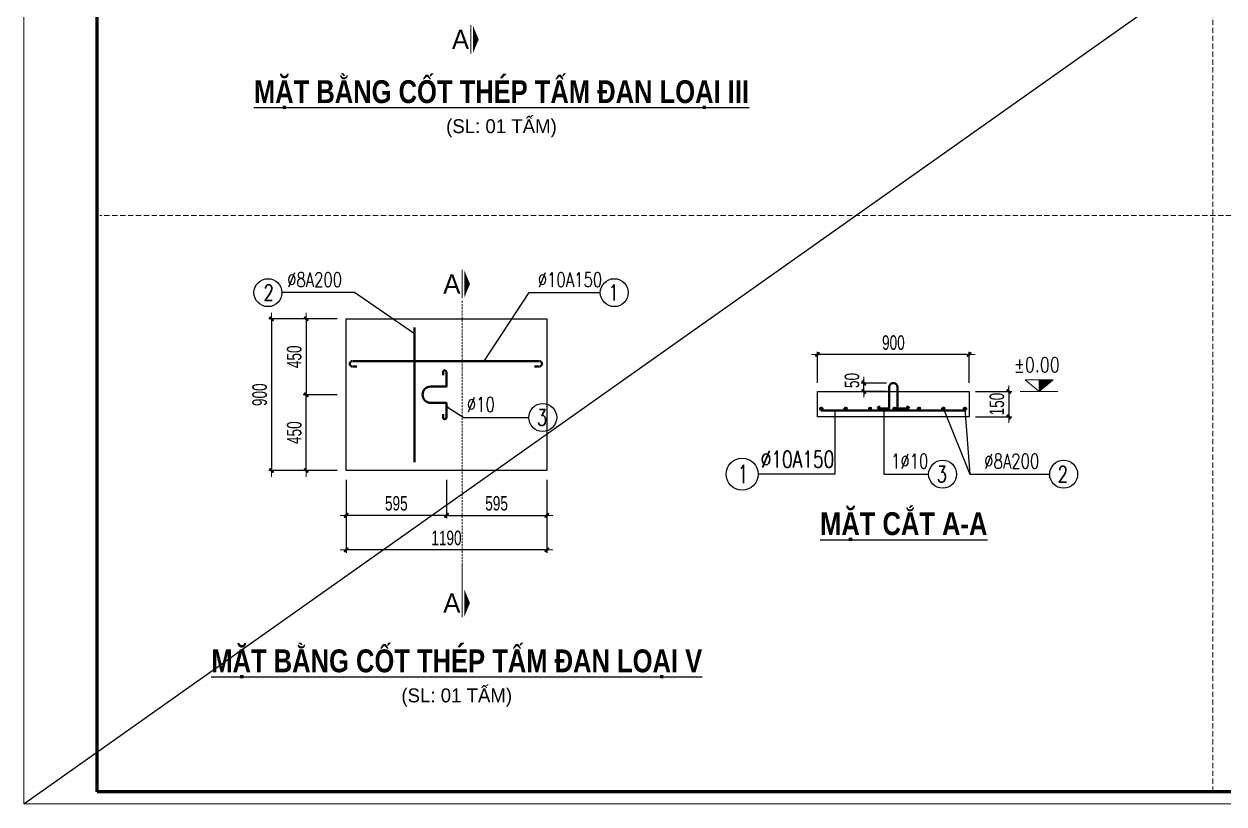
# Model space of a CAD drawing. Header units: millimetres. Extents: x -211129 to 461116, y -574633 to 115.
# Drawn here: x -15409 to 13074, y -574633 to -556129 of the extents above; entities that cross this region are included whole.
import ezdxf
from ezdxf.enums import TextEntityAlignment as Align

# ---------------------------------------------------------------- set-up
doc = ezdxf.new("R2010")
doc.units = ezdxf.units.MM
doc.header["$MEASUREMENT"] = 0
doc.header["$PDMODE"] = 32
doc.linetypes.add('HIDDEN', pattern=[0.375, 0.25, -0.125])
doc.layers.get('Defpoints').update_dxf_attribs({"color": 1})
for name, color, linetype, lineweight in [('Dim', 252, 'Continuous', 13), ('Khungten_LCDI', 7, 'Continuous', 5), ('LC Dim', 8, 'Continuous', 18), ('LC Khac', 4, 'Continuous', 9), ('LC MANH DUT', 35, 'HIDDEN', 5), ('LC Net dam2', 6, 'Continuous', 40), ('LC Net dam3', 1, 'Continuous', 60), ('LC Net thay', 63, 'Continuous', 25), ('LC Text1', 3, 'Continuous', 20), ('LC Text2', 7, 'Continuous', 25)]:
    doc.layers.add(name, color=color, linetype=linetype, lineweight=lineweight)
doc.layers.add('KCS_Plotter', color=11, linetype='Continuous', plot=False)
doc.styles.add('HOATBIF', font='hoatbif.shx', dxfattribs={"width": 0.7})
doc.styles.add('Khungten', font='VHAVAN.TTF', dxfattribs={"width": 0.9, "height": 5000})
doc.styles.add('LC 1', font='VHAVANB.TTF')
doc.styles.add('LC 3', font='vnsimli.shx', dxfattribs={"width": 0.75})
doc.styles.add('LC3', font='VHARIALB.TTF', dxfattribs={"width": 0.8})
doc.styles.add('T1', font='Vnsimli.shx', dxfattribs={"width": 0.8})
doc.styles.add('Title', font='VHBLACK.TTF', dxfattribs={"width": 0.8})
doc.dimstyles.new('1-170', dxfattribs={"dimscale": 138, "dimtxt": 2.5, "dimasz": 0.35, "dimexe": 0.5, "dimexo": 0, "dimgap": 0.8, "dimtad": 1, "dimdec": 0, "dimzin": 0, "dimdsep": 46, "dimtxsty": 'HOATBIF', "dimblk1": 'DOT', "dimblk2": 'DOT', "dimsah": 1, "dimcen": -1, "dimdle": 1, "dimclrd": 256, "dimclre": 256, "dimclrt": 4, "dimadec": 3, "dimazin": 2, "dimtfac": 0.333333, "dimtdec": 0, "dimtix": 1, "dimtmove": 2, "dimatfit": 3, "dimldrblk": 'DOT', "dimfxl": 1, "dimtvp": 0.833333, "dimtolj": 1, "dimtzin": 0, "dimarcsym": 0})

# ---------------------------------------------------------------- blocks, each defined once
blk = doc.blocks.new('DOT')
at = {"layer": 'LC Dim'}
blk.add_line((-3, 0), (3, 0), dxfattribs=at)
at = {"layer": 'LC Dim', "color": 4}
blk.add_line((-1, -1), (1, 1), dxfattribs=at)
blk.add_lwpolyline([(0.5, 1), (-1, -0.5), (-0.5, -1), (1, 0.5)], close=True, dxfattribs=at)
blk = doc.blocks.new('*D811')
at = {"layer": 'Defpoints', "color": 0, "transparency": 16777216}
for p in [(-7762, -566945), (-3002, -566945), (-7762, -568606)]:
    blk.add_point(p, dxfattribs=at)
at = {"layer": 'LC Dim', "lineweight": -2, "transparency": 16777216}
for p, q in [((-7762, -566945), (-7762, -568675)), ((-3002, -566945), (-3002, -568675)), ((-3051, -568606), (-7714, -568606))]:
    blk.add_line(p, q, dxfattribs=at)
at = {"layer": 'LC Dim', "lineweight": -2, "transparency": 16777216, "xscale": 48.3, "yscale": 48.3, "zscale": 48.3, "rotation": 180}
blk.add_blockref('DOT', (-7762, -568606), dxfattribs=at)
at = {"layer": 'LC Dim', "lineweight": -2, "transparency": 16777216, "xscale": 48.3, "yscale": 48.3, "zscale": 48.3}
blk.add_blockref('DOT', (-3002, -568606), dxfattribs=at)
at = {"layer": 'LC Dim', "color": 4, "transparency": 16777216, "insert": (-5382, -568323), "char_height": 345, "attachment_point": 5, "style": 'HOATBIF'}
blk.add_mtext('\\A1;1190', dxfattribs=at)
blk = doc.blocks.new('_Dot')
at = {"color": 0, "linetype": 'ByBlock', "lineweight": -2}
blk.add_line((-0.5, 0), (-1, 0), dxfattribs=at)
at = {"color": 0, "linetype": 'ByBlock', "const_width": 0.5}
blk.add_lwpolyline([(-0.25, 0, 1), (0.25, 0, 1)], format="xyb", close=True, dxfattribs=at)
blk = doc.blocks.new('*D812')
at = {"layer": 'Defpoints', "color": 0, "transparency": 16777216}
for p in [(-7974, -563124), (-8711, -564924), (-7974, -564924)]:
    blk.add_point(p, dxfattribs=at)
at = {"layer": 'LC Dim', "lineweight": -2, "transparency": 16777216}
for p, q in [((-7974, -563124), (-8780, -563124)), ((-8711, -563172), (-8711, -564875)), ((-7974, -564924), (-8780, -564924))]:
    blk.add_line(p, q, dxfattribs=at)
at = {"layer": 'LC Dim', "lineweight": -2, "transparency": 16777216, "xscale": 48.3, "yscale": 48.3, "zscale": 48.3}
for p, rotation in [((-8711, -563124), 90), ((-8711, -564924), 270)]:
    blk.add_blockref('DOT', p, dxfattribs=dict(at, rotation=rotation))
at = {"layer": 'LC Dim', "color": 4, "transparency": 16777216, "insert": (-8994, -564024), "char_height": 345, "attachment_point": 5, "rotation": 90, "style": 'HOATBIF'}
blk.add_mtext('\\A1;450', dxfattribs=at)
blk = doc.blocks.new('*D813')
at = {"layer": 'Defpoints', "color": 0, "transparency": 16777216}
for p in [(7173, -564846), (7173, -565446), (7967, -565446)]:
    blk.add_point(p, dxfattribs=at)
at = {"layer": 'LC Dim', "lineweight": -2, "transparency": 16777216}
for p, q in [((7967, -564798), (7967, -564749)), ((7173, -564846), (8036, -564846)), ((7967, -564846), (7967, -565446)), ((7173, -565446), (8036, -565446)), ((7967, -565494), (7967, -565543))]:
    blk.add_line(p, q, dxfattribs=at)
at = {"layer": 'LC Dim', "lineweight": -2, "transparency": 16777216, "xscale": 48.3, "yscale": 48.3, "zscale": 48.3}
for p, rotation in [((7967, -564846), 270), ((7967, -565446), 90)]:
    blk.add_blockref('DOT', p, dxfattribs=dict(at, rotation=rotation))
at = {"layer": 'LC Dim', "color": 4, "transparency": 16777216, "insert": (7684, -565146), "char_height": 345, "attachment_point": 5, "rotation": 90, "style": 'HOATBIF'}
blk.add_mtext('\\A1;150', dxfattribs=at)
blk = doc.blocks.new('Caodo1')
at = {"layer": 'LC Text1'}
blk.add_hatch(color=4, dxfattribs=at).paths.add_polyline_path([(0, 200), (0, 0), (243, 200)])
at = {"layer": 'LC Text1', "color": 4}
for p, q in [((324, 0), (-324, 0)), ((0, 0), (0, 200))]:
    blk.add_line(p, q, dxfattribs=at)
blk.add_lwpolyline([(-243, 200), (243, 200), (0, 0), (0, 0)], close=True, dxfattribs=at)
at = {"layer": 'LC Text1', "color": 4, "style": 'T1', "width": 0.8}
blk.add_attdef('%%P0,00', text='', height=250, dxfattribs=at).set_placement((-39, 460), align=Align.MIDDLE_CENTER)
blk = doc.blocks.new('*D814')
at = {"layer": 'Defpoints', "color": 0, "transparency": 16777216}
for p in [(3427, -563972), (3427, -564643), (7027, -564643)]:
    blk.add_point(p, dxfattribs=at)
at = {"layer": 'LC Dim', "lineweight": -2, "transparency": 16777216}
for p, q in [((3427, -564643), (3427, -563903)), ((6978, -563972), (3475, -563972)), ((7027, -564643), (7027, -563903))]:
    blk.add_line(p, q, dxfattribs=at)
at = {"layer": 'LC Dim', "lineweight": -2, "transparency": 16777216, "xscale": 48.3, "yscale": 48.3, "zscale": 48.3, "rotation": 180}
blk.add_blockref('DOT', (3427, -563972), dxfattribs=at)
at = {"layer": 'LC Dim', "lineweight": -2, "transparency": 16777216, "xscale": 48.3, "yscale": 48.3, "zscale": 48.3}
blk.add_blockref('DOT', (7027, -563972), dxfattribs=at)
at = {"layer": 'LC Dim', "color": 4, "transparency": 16777216, "insert": (5227, -563689), "char_height": 345, "attachment_point": 5, "style": 'HOATBIF'}
blk.add_mtext('\\A1;900', dxfattribs=at)
blk = doc.blocks.new('*D815')
at = {"layer": 'Defpoints', "color": 0, "transparency": 16777216}
for p in [(-7762, -566945), (-5382, -566945), (-7762, -567785)]:
    blk.add_point(p, dxfattribs=at)
at = {"layer": 'LC Dim', "lineweight": -2, "transparency": 16777216}
for p, q in [((-7762, -566945), (-7762, -567854)), ((-5382, -566945), (-5382, -567854)), ((-5431, -567785), (-7714, -567785))]:
    blk.add_line(p, q, dxfattribs=at)
at = {"layer": 'LC Dim', "lineweight": -2, "transparency": 16777216, "xscale": 48.3, "yscale": 48.3, "zscale": 48.3, "rotation": 180}
blk.add_blockref('DOT', (-7762, -567785), dxfattribs=at)
at = {"layer": 'LC Dim', "lineweight": -2, "transparency": 16777216, "xscale": 48.3, "yscale": 48.3, "zscale": 48.3}
blk.add_blockref('DOT', (-5382, -567785), dxfattribs=at)
at = {"layer": 'LC Dim', "color": 4, "transparency": 16777216, "insert": (-6572, -567502), "char_height": 345, "attachment_point": 5, "style": 'HOATBIF'}
blk.add_mtext('\\A1;595', dxfattribs=at)
blk = doc.blocks.new('TIEUDE1')
at = {"layer": 'LC Text2', "color": 7, "style": 'LC 1'}
blk.add_attdef('TIªU§Ò', text='', height=5, dxfattribs=at).set_placement((0, 0), align=Align.BOTTOM_CENTER)
blk.add_attdef('TL', text='', height=3, dxfattribs=at).set_placement((0, -2), align=Align.TOP_CENTER)
blk = doc.blocks.new('theptron1')
at = {"layer": 'LC Net dam3'}
for p, q in [((-0.5, 0), (0.5, 0)), ((-0.35, 0.35), (0.35, -0.35)), ((0.35, 0.35), (-0.35, -0.35)), ((0, 0.5), (0, -0.5))]:
    blk.add_line(p, q, dxfattribs=at)
blk.add_circle((0, 0), 0.5, dxfattribs=at)
blk = doc.blocks.new('*U717')
at = {"layer": 'LC Dim', "xscale": 31.59771428557757, "yscale": 31.59771428557757, "zscale": 31.59771428557757, "rotation": 2.045408488889489}
blk.add_blockref('theptron1', (0, 0), dxfattribs=at)
blk = doc.blocks.new('*U718')
at = {"layer": 'Dim', "color": 0, "linetype": 'ByBlock', "lineweight": -2, "transparency": 16777216}
for p in [(0, 0), (580, 0), (1160, 0), (1740, 0), (2320, 0), (2900, 0)]:
    blk.add_blockref('*U717', p, dxfattribs=at)
blk = doc.blocks.new('*D816')
at = {"layer": 'Defpoints', "color": 0, "transparency": 16777216}
for p in [(4528, -564646), (5061, -564646), (5061, -564846)]:
    blk.add_point(p, dxfattribs=at)
at = {"layer": 'LC Dim', "lineweight": -2, "transparency": 16777216}
for p, q in [((4528, -564597), (4528, -564549)), ((5061, -564646), (4459, -564646)), ((4528, -564846), (4528, -564646)), ((5061, -564846), (4459, -564846)), ((4528, -564894), (4528, -564943))]:
    blk.add_line(p, q, dxfattribs=at)
at = {"layer": 'LC Dim', "lineweight": -2, "transparency": 16777216, "xscale": 48.3, "yscale": 48.3, "zscale": 48.3}
for p, rotation in [((4528, -564646), 270), ((4528, -564846), 90)]:
    blk.add_blockref('DOT', p, dxfattribs=dict(at, rotation=rotation))
at = {"layer": 'LC Dim', "color": 4, "transparency": 16777216, "insert": (4245, -564586), "char_height": 345, "attachment_point": 5, "rotation": 90, "style": 'HOATBIF'}
blk.add_mtext('\\A1;50', dxfattribs=at)
blk = doc.blocks.new('*D817')
at = {"layer": 'Defpoints', "color": 0, "transparency": 16777216}
for p in [(-7974, -563124), (-9532, -566724), (-7974, -566724)]:
    blk.add_point(p, dxfattribs=at)
at = {"layer": 'LC Dim', "lineweight": -2, "transparency": 16777216}
for p, q in [((-7974, -563124), (-9601, -563124)), ((-9532, -563172), (-9532, -566675)), ((-7974, -566724), (-9601, -566724))]:
    blk.add_line(p, q, dxfattribs=at)
at = {"layer": 'LC Dim', "lineweight": -2, "transparency": 16777216, "xscale": 48.3, "yscale": 48.3, "zscale": 48.3}
for p, rotation in [((-9532, -563124), 90), ((-9532, -566724), 270)]:
    blk.add_blockref('DOT', p, dxfattribs=dict(at, rotation=rotation))
at = {"layer": 'LC Dim', "color": 4, "transparency": 16777216, "insert": (-9815, -564924), "char_height": 345, "attachment_point": 5, "rotation": 90, "style": 'HOATBIF'}
blk.add_mtext('\\A1;900', dxfattribs=at)
blk = doc.blocks.new('*D818')
at = {"layer": 'Defpoints', "color": 0, "transparency": 16777216}
for p in [(-8711, -564924), (-7974, -564924), (-7974, -566724)]:
    blk.add_point(p, dxfattribs=at)
at = {"layer": 'LC Dim', "lineweight": -2, "transparency": 16777216}
for p, q in [((-7974, -564924), (-8780, -564924)), ((-8711, -566675), (-8711, -564972)), ((-7974, -566724), (-8780, -566724))]:
    blk.add_line(p, q, dxfattribs=at)
at = {"layer": 'LC Dim', "lineweight": -2, "transparency": 16777216, "xscale": 48.3, "yscale": 48.3, "zscale": 48.3}
for p, rotation in [((-8711, -564924), 90), ((-8711, -566724), 270)]:
    blk.add_blockref('DOT', p, dxfattribs=dict(at, rotation=rotation))
at = {"layer": 'LC Dim', "color": 4, "transparency": 16777216, "insert": (-8994, -565824), "char_height": 345, "attachment_point": 5, "rotation": 90, "style": 'HOATBIF'}
blk.add_mtext('\\A1;450', dxfattribs=at)
blk = doc.blocks.new('*D819')
at = {"layer": 'Defpoints', "color": 0, "transparency": 16777216}
for p in [(-5382, -566945), (-3002, -566945), (-3002, -567785)]:
    blk.add_point(p, dxfattribs=at)
at = {"layer": 'LC Dim', "lineweight": -2, "transparency": 16777216}
for p, q in [((-5382, -566945), (-5382, -567854)), ((-3002, -566945), (-3002, -567854)), ((-5334, -567785), (-3051, -567785))]:
    blk.add_line(p, q, dxfattribs=at)
at = {"layer": 'LC Dim', "lineweight": -2, "transparency": 16777216, "xscale": 48.3, "yscale": 48.3, "zscale": 48.3, "rotation": 180}
blk.add_blockref('DOT', (-5382, -567785), dxfattribs=at)
at = {"layer": 'LC Dim', "lineweight": -2, "transparency": 16777216, "xscale": 48.3, "yscale": 48.3, "zscale": 48.3}
blk.add_blockref('DOT', (-3002, -567785), dxfattribs=at)
at = {"layer": 'LC Dim', "color": 4, "transparency": 16777216, "insert": (-4192, -567502), "char_height": 345, "attachment_point": 5, "style": 'HOATBIF'}
blk.add_mtext('\\A1;595', dxfattribs=at)
blk = doc.blocks.new('lcdi fix')
at = {"layer": 'Defpoints', "lineweight": 0}
blk.add_lwpolyline([(-1200, -14850), (-1200, 14850), (40800, 14850), (40800, -14850)], close=True, dxfattribs=at)
at = {"layer": 'Khungten_LCDI', "color": 5, "lineweight": 60}
blk.add_lwpolyline([(0, -14650), (0, 14650), (40600, 14650), (40600, -14650)], close=True, dxfattribs=at)
at = {"color": 7, "style": 'Khungten', "width": 0.8}
for tag, p in [('REVISION', (39499, -10746)), ('NGAYHT', (39546, -11609))]:
    blk.add_attdef(tag, text='', height=200, dxfattribs=at).set_placement(p, align=Align.CENTER)
at = {"layer": 'LC Text1', "color": 3, "style": 'LC 1', "width": 1.834006}
for tag, p, p2 in [('TENBANVE1', (36913, -8886), (40339, -8886)), ('TENBANVE2', (36913, -9562), (40339, -9562))]:
    blk.add_attdef(tag, text='', height=250, dxfattribs=at).set_placement(p, p2, align=Align.FIT)
at = {"layer": 'LC Text1', "style": 'Title', "width": 0.7}
blk.add_attdef('SOBANVE', text='', height=250, dxfattribs=at).set_placement((39562, -13896), align=Align.CENTER)

msp = doc.modelspace()

# ---------------------------------------------------------------- linework, layer by layer
at = {"layer": 'KCS_Plotter'}
msp.add_line((-15409.4, -574633), (45316.3, -531691.2), dxfattribs=at)
at = {"layer": 'LC Khac', "color": 1, "ltscale": 2}
for p, q in [((-4802.4, -556158.8), (-4802.4, -556827.3)), ((-5008.3, -561961.7), (-5008.3, -562630.2)), ((-5008.3, -568950.6), (-5008.3, -570199.1))]:
    msp.add_line(p, q, dxfattribs=at)
for points in [[(-4617.9, -556493.1, 0, 649.2, 0), (-4752.1, -556493.1, 378.7, 378.7, 0)], [(-4823.8, -562295.9, 0, 649.2, 0), (-4958, -562295.9, 378.7, 378.7, 0)], [(-4823.8, -569864.8, 0, 649.2, 0), (-4958, -569864.8, 378.7, 378.7, 0)]]:
    msp.add_lwpolyline(points, format="xyseb", dxfattribs=at)
at = {"layer": 'LC MANH DUT', "ltscale": 500}
for p, q in [((12807.1, -574343.8), (12807.1, -531980.4)), ((39309.3, -560672.7), (-13608.9, -560672.7))]:
    msp.add_line(p, q, dxfattribs=at)
at = {"layer": 'LC MANH DUT', "ltscale": 200}
msp.add_line((-5008.3, -562697.3), (-5008.3, -569771.8), dxfattribs=at)
at = {"layer": 'LC Net dam2'}
msp.add_line((3504.1, -565295.8), (6936.5, -565295.8), dxfattribs=at)
at = {"layer": 'LC Net dam2', "linetype": 'HIDDEN', "ltscale": 2}
msp.add_lwpolyline([(-6137.3, -566519.6), (-6137.3, -563327.6)], dxfattribs=at)
msp.add_lwpolyline([(-3291.4, -564254.5), (-3178.5, -564254.5, 1), (-3178.5, -564125.3), (-7614.5, -564125.3, 1), (-7614.5, -564254.5), (-7501.6, -564254.5)], format="xyb", dxfattribs=at)
at = {"layer": 'LC Net dam2'}
for points in [[(-5461.6, -564460.4), (-5461.6, -564382.6, -1), (-5382.3, -564382.6), (-5382.3, -564729.7), (-5754.9, -564729.7, 1), (-5754.9, -565117.5), (-5382.3, -565117.5), (-5382.3, -565464.6, -1), (-5461.6, -565464.6), (-5461.6, -565386.8)], [(4914.9, -565210.6), (4876, -565210.6, 1), (4876, -565250.2), (5129.5, -565250.2), (5129.5, -564742.6, -1), (5323.5, -564742.6), (5323.5, -565250.2), (5577, -565250.2, 1), (5577, -565210.6), (5538.1, -565210.6)]]:
    msp.add_lwpolyline(points, format="xyb", dxfattribs=at)
at = {"layer": 'LC Net thay', "ltscale": 0.2}
for points in [[(-7762.3, -566283.6), (-7762.3, -563903.6), (-7762.3, -563667.1), (-7762.3, -563667.1), (-7762.3, -563123.6), (-3002.3, -563123.6), (-3002.3, -563627.1), (-3002.3, -563667.1), (-3002.3, -563903.6), (-3002.3, -563943.6), (-3002.3, -566723.6), (-7762.3, -566723.6), (-7762.3, -566283.6), (-7762.3, -566283.6)], [(5080.1, -564846.1), (7026.5, -564846.1), (7026.5, -565446.1), (3426.5, -565446.1), (3426.5, -564846.1), (5080.1, -564846.1)]]:
    msp.add_lwpolyline(points, dxfattribs=at)
at = {"layer": 'LC Text2', "ltscale": 100}
for centre, radius in [((-9620, -562502.1), 331.6), ((-1398.2, -562502.1), 331.6), ((-3095.7, -565463.6), 331.6), ((1637.3, -566808.8), 378.9), ((6395.1, -566808.8), 331.6), ((9268.3, -566808.8), 331.6)]:
    msp.add_circle(centre, radius, dxfattribs=at)

# ---------------------------------------------------------------- block references
at = {"layer": 'Dim'}
msp.add_blockref('*U718', (3515.6, -565255.6), dxfattribs=at)
at = {"layer": 'LC Dim', "xscale": 31.59771428557757, "yscale": 31.59771428557757, "zscale": 31.59771428557757, "rotation": 2.04540848888949}
msp.add_blockref('theptron1', (6926.2, -565256.3), dxfattribs=at)
at = {"layer": 'LC Net thay', "xscale": 1.44585, "yscale": 1.44585, "zscale": 1.44585}
msp.add_blockref('lcdi fix', (-13674.4, -553162.1), dxfattribs=at)
at = {"layer": 'LC Text1'}
ref = msp.add_blockref('Caodo1', (8685.7, -564846.1), dxfattribs=dict(at, xscale=1.376999964283859, yscale=1.376999964283859, zscale=1.376999964283859))
ref.add_attrib('%%P0,00', '%%P0.00', dxfattribs={"layer": 'LC Text2', "color": 1, "height": 344.25, "style": 'T1', "width": 0.8}).set_placement((8631.9, -564213.3), align=Align.MIDDLE_CENTER)
at = {"layer": 'LC Text2'}
ref = msp.add_blockref('TIEUDE1', (-4076.4, -558166.8), dxfattribs=dict(at, xscale=110.1599971429216, yscale=110.1599971429216, zscale=110.1599971429216))
ref.add_attrib('TIªU§Ò', '%%UmÆt b»ng cèt thÐp tÊm ®an LO¹I IIi', dxfattribs={"color": 7, "height": 542.473, "style": 'LC3', "width": 0.8}).set_placement((-4076.4, -558166.8), align=Align.BOTTOM_CENTER)
ref.add_attrib('TL', '(SL: 01 TÊM)', dxfattribs={"color": 7, "height": 330.48, "style": 'LC 1'}).set_placement((-4076.4, -558387.1), align=Align.TOP_CENTER)
ref = msp.add_blockref('TIEUDE1', (5472.8, -568416.8), dxfattribs=dict(at, xscale=110.1599971429216, yscale=110.1599971429216, zscale=110.1599971429216))
ref.add_attrib('TIªU§Ò', '%%UmÆt c¾t a-a', dxfattribs={"color": 7, "height": 542.473, "style": 'LC3', "width": 0.8}).set_placement((5472.8, -568416.8), align=Align.BOTTOM_CENTER)
ref = msp.add_blockref('TIEUDE1', (-5137.5, -571671.1), dxfattribs=dict(at, xscale=110.1599971429216, yscale=110.1599971429216, zscale=110.1599971429216))
ref.add_attrib('TIªU§Ò', '%%UmÆt b»ng cèt thÐp tÊm ®an LO¹I V', dxfattribs={"color": 7, "height": 542.473, "style": 'LC3', "width": 0.8}).set_placement((-5137.5, -571671.1), align=Align.BOTTOM_CENTER)
ref.add_attrib('TL', '(SL: 01 TÊM)', dxfattribs={"color": 7, "height": 330.48, "style": 'LC 1'}).set_placement((-5137.5, -571891.4), align=Align.TOP_CENTER)

# ---------------------------------------------------------------- texts
at = {"ltscale": 2, "style": 'LC 1'}
for p in [(-5048.3, -556493.1), (-5254.2, -562295.9), (-5254.2, -569864.8)]:
    msp.add_attdef('A', text='A', height=454.4, dxfattribs=at).set_placement(p, align=Align.MIDDLE_CENTER)
at = {"layer": 'LC Text2', "linetype": 'ByBlock', "style": 'LC 3', "width": 0.75}
for s, height, p in [('%%C8A200', 344.25, (-9164.5, -562364.7)), ('%%C10A150', 344.25, (-3213.5, -562364.7)), ('%%C10', 344.25, (-4897, -565326.2)), ('%%C10A150', 393.43, (2078, -566651.8)), ('1%%C10', 344.25, (5171.9, -566671.4)), ('%%C8A200', 344.25, (7383.2, -566671.4))]:
    msp.add_text(s, height=height, dxfattribs=at).set_placement(p)
at = {"layer": 'LC Text2', "ltscale": 100, "style": 'LC 3', "width": 0.75}
for s, height, p in [('2', 378.7, (-9601.3, -562502.1)), ('1', 378.7, (-1416.9, -562502.1)), ('3', 378.7, (-3114.4, -565463.6)), ('1', 432.8, (1658.7, -566808.8)), ('3', 378.7, (6376.4, -566808.8)), ('2', 378.7, (9249.6, -566808.8))]:
    msp.add_text(s, height=height, dxfattribs=at).set_placement(p, align=Align.MIDDLE_CENTER)

# ---------------------------------------------------------------- dimensions: what is measured, and where the dimension line sits
at = {"layer": 'LC Dim'}
for base, p1, p2, angle, picture, middle in [((-9531.9, -566723.6), (-7973.7, -563123.6), (-7973.7, -566723.6), 90, '*D817', (-9814.8, -564923.6)), ((-8710.9, -564923.6), (-7973.7, -563123.6), (-7973.7, -564923.6), 90, '*D812', (-8993.8, -564023.6)), ((-8710.9, -564923.6), (-7973.7, -566723.6), (-7973.7, -564923.6), 270, '*D818', (-8993.8, -565823.6)), ((7966.7, -565446.1), (7173.4, -564846.1), (7173.4, -565446.1), 90, '*D813', (7683.8, -565146.1)), ((-3002.3, -567784.8), (-5382.3, -566944.5), (-3002.3, -566944.5), 180, '*D819', (-4192.3, -567501.9))]:
    dim = msp.add_linear_dim(base=base, p1=p1, p2=p2, angle=angle, dimstyle='1-170', override={"dimlfac": 0.25}, dxfattribs=at)
    dim.commit()
    dim.dimension.update_dxf_attribs({"geometry": picture, "text_midpoint": middle})
for base, p1, p2, picture, middle in [((3426.5, -563971.5), (7026.5, -564643.2), (3426.5, -564643.2), '*D814', (5226.5, -563688.6)), ((-7762.3, -568606), (-3002.3, -566944.5), (-7762.3, -566944.5), '*D811', (-5382.3, -568323.1)), ((-7762.3, -567784.8), (-5382.3, -566944.5), (-7762.3, -566944.5), '*D815', (-6572.3, -567501.9))]:
    dim = msp.add_linear_dim(base=base, p1=p1, p2=p2, dimstyle='1-170', override={"dimlfac": 0.25}, dxfattribs=at)
    dim.commit()
    dim.dimension.update_dxf_attribs({"geometry": picture, "text_midpoint": middle})
dim = msp.add_linear_dim(base=(4527.7, -564645.6), p1=(5060.8, -564846.1), p2=(5060.8, -564645.6), angle=90, dimstyle='1-170', override={"dimlfac": 0.25}, dxfattribs=at)
dim.commit()
dim.dimension.update_dxf_attribs({"geometry": '*D816', "text_midpoint": (4244.8, -564586), "dimtype": 160})

# ---------------------------------------------------------------- leaders
for points in [[(-6137.3, -563477.3), (-7568.3, -562502.1), (-9288.4, -562502.1)], [(-4487.6, -564125.3), (-3416.8, -562502.1), (-1729.7, -562502.1)], [(5002.8, -565250.2), (5002.8, -566808.8), (6063.5, -566808.8)], [(6926.2, -565256.3), (7042.9, -566808.8)], [(-5353.8, -565217.8), (-4968.7, -565463.6), (-3427.2, -565463.6)], [(3835.7, -565295.8), (3835.7, -566808.8), (2016.2, -566808.8)], [(6415.6, -565255.6), (7042.9, -566808.8), (8936.8, -566808.8)]]:
    msp.add_leader(points, dimstyle='1-170', override={"dimlfac": 0.25}, dxfattribs=at)

doc.saveas('drawing.dxf')
